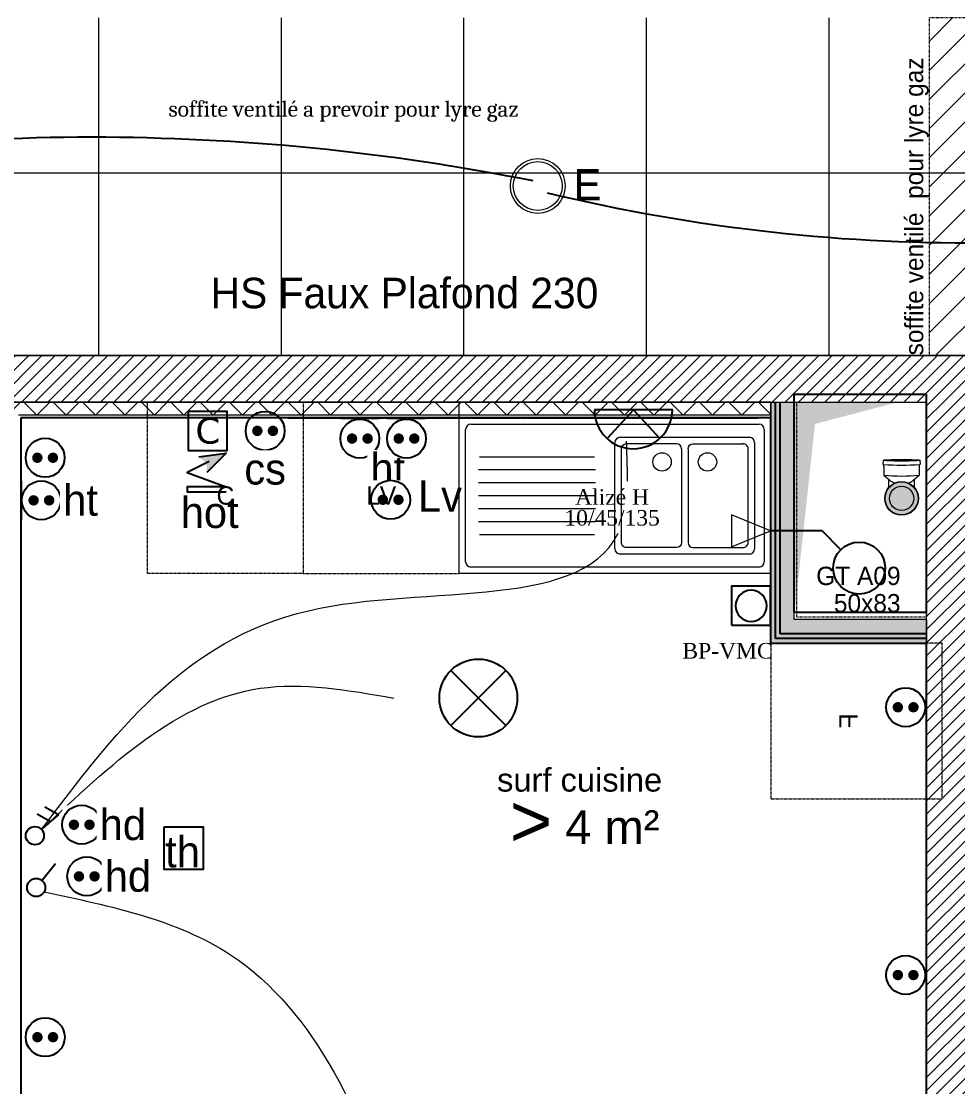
# Model space of a CAD drawing. Header units: centimetres. Extents: x 1724 to 19617, y -6503 to 8072.
# Drawn here: x 5843.3 to 6203.9, y 3867.9 to 4278.1 of the extents above; entities that cross this region are included whole.
import ezdxf

# ---------------------------------------------------------------- set-up
doc = ezdxf.new("R2010")
doc.units = ezdxf.units.CM
for name, pattern in [('ISO-03', [1.5, 0.6, -0.9]), ('Style de ligne -11', [0.347222, 0.20828, -0.138942]), ('Style de ligne -13', [0.147638, 0.098425, -0.049213]), ('VW-01', [0.41656, 0.20828, -0.20828])]:
    doc.linetypes.add(name, pattern=pattern)
for name, color, linetype in [('B faience', 252, 'Style de ligne -11'), ('B Faux plafonds', 252, 'Continuous'), ('B Général', 252, 'Continuous'), ('C ANNOTATIONS-texte', 252, 'Continuous'), ('C ANNOTATIONS-textes-numérotation gaine', 252, 'ISO-03'), ('D SURFACES-shab', 252, 'Continuous'), ('F REMPLISSAGE-vert clair', 252, 'Continuous'), ('F REMPLISSAGE-vert foncé', 252, 'Continuous'), ('prlm-EAU-CHU', 42, 'Continuous'), ('prlm-EAU-EUEV', 25, 'Continuous'), ('prlm-ELEC-CFO', 1, 'Continuous'), ('prlm-GT', 242, 'Continuous'), ('prlm-MOD', 64, 'Continuous'), ('prlm-VMC', 93, 'Continuous')]:
    doc.layers.add(name, color=color, linetype=linetype)
for name, color, linetype, lineweight in [('B Faux plafonds-1', 7, 'Continuous', 5), ('B GÈnÈral', 7, 'Continuous', 5), ('C ANNOTATIONS-prestations-1', 7, 'Continuous', 5), ('F REMPLISSAGE-vert clair-1', 7, 'Continuous', 5), ('F REMPLISSAGE-vert foncÈ', 7, 'Continuous', 5)]:
    doc.layers.add(name, color=color, linetype=linetype, lineweight=lineweight)
doc.styles.add('Eurostile', font='Eurosti.TTF')
doc.styles.add('Eurostile (italic)', font='Eurostib.TTF')
doc.styles.add('prlm-elec-cfa', font='comic.ttf', dxfattribs={"height": 12})
doc.styles.add('prlm-elec-cfo', font='comic.ttf', dxfattribs={"height": 12})
doc.styles.add('prlm-mod', font='cambriaz.ttf', dxfattribs={"height": 18})
doc.styles.add('prlm-sejc', font='arial.ttf', dxfattribs={"height": 20})
doc.styles.add('prlm-vmc', font='pala.ttf', dxfattribs={"height": 14})
doc.styles.get("Standard").update_dxf_attribs({"font": 'isocp.shx', "height": 15})
pattern_1 = [(45, (0.0456, -2.938), (2.4253472, -2.6458333), [])]

# ---------------------------------------------------------------- blocks, each defined once
blk = doc.blocks.new('xi.bp-vmc-cui')
at = {"layer": 'prlm-VMC', "color": 0, "linetype": 'ByBlock', "lineweight": -2, "flags": 128}
blk.add_lwpolyline([(-7.5, 7.5), (7.5, 7.5), (7.5, -7.5), (-7.5, -7.5)], close=True, dxfattribs=at)
at = {"layer": 'prlm-VMC', "color": 0, "linetype": 'ByBlock', "lineweight": -2}
blk.add_circle((0, 0), 6, dxfattribs=at)
blk = doc.blocks.new('xi.be')
at = {"layer": 'prlm-VMC', "color": 0, "linetype": 'ByBlock', "lineweight": 5, "flags": 128}
blk.add_lwpolyline([(-6.17, -15), (6.17, -15), (0, 0)], close=True, dxfattribs=at)
at = {"layer": 'prlm-VMC', "color": 0, "linetype": 'ByBlock', "lineweight": 5}
blk.add_solid([(0, -1), (5.17, -14), (-5.17, -14), (0, -1)], dxfattribs=at)
blk = doc.blocks.new('xi.chu')
at = {"layer": 'prlm-EAU-EUEV', "linetype": 'ByBlock', "lineweight": 5}
blk.add_hatch(color=0, dxfattribs=at).paths.add_polyline_path([(6.5, 0, 1), (-6.5, 0, 1)])
at = {"layer": 'prlm-EAU-EUEV', "color": 0, "linetype": 'ByBlock', "lineweight": 5}
blk.add_circle((0, 0), 6.5, dxfattribs=at)
blk = doc.blocks.new('xi.cceu1')
at = {"layer": 'prlm-EAU-CHU', "color": 0, "lineweight": 13}
for p, q in [((-4.87, -7.27), (-4.87, -4.09)), ((4.87, -4.09), (4.87, -7.27)), ((-4.34, -6.83), (-6.84, -8.91)), ((6.84, -8.91), (4.34, -6.83)), ((-6.85, -12.09), (-6.97, -12.22)), ((-6.97, -12.22), (-6.97, -13.03)), ((-6.85, -8.92), (-6.85, -12.09)), ((6.85, -12.09), (6.85, -8.92)), ((6.97, -12.22), (6.85, -12.09)), ((6.97, -13.03), (6.97, -12.22)), ((-7.25, -13.12), (-6.97, -13.03)), ((-7.25, -13.12), (-7.11, -14.67)), ((6.94, -13.03), (7.25, -13.12)), ((7.11, -14.67), (7.25, -13.12))]:
    blk.add_line(p, q, dxfattribs=at)
for radius in [6.36, 4.67]:
    blk.add_circle((0, 0), radius, dxfattribs=at)
for centre, radius, start, end in [((-0.73, -11.68), 6.05, 106.1332, 126.5542), ((0.73, -11.68), 6.05, 53.4458, 73.8668), ((0, -87.18), 78.56, 84.9975, 95.0025), ((0.01, -119.65), 106.84, 86.281, 93.7477)]:
    blk.add_arc(centre, radius, start, end, dxfattribs=at)
blk.add_ellipse((0, -14.67), major_axis=(7.1, 0), ratio=0.043635, dxfattribs=at)
blk = doc.blocks.new('xi.4m²')
at = {"color": 0}
blk.add_wipeout([(-34.54, 20.54), (34.54, 20.54), (34.54, -20.54), (-34.54, -20.54)], dxfattribs=at).dxf.layer = 'prlm-ELEC-CFO'
at = {"layer": 'prlm-ELEC-CFO', "color": 0, "attachment_point": 6, "line_spacing_factor": 0.8, "style": 'prlm-sejc'}
for s, insert, char_height in [('surf cuisine', (30.36, 8.9), 9), ('4 m²', (29.31, -9.19), 13)]:
    blk.add_mtext(s, dxfattribs=dict(at, insert=insert, char_height=char_height))
at = {"layer": 'prlm-ELEC-CFO', "color": 0, "style": 'prlm-sejc', "flags": 8}
blk.add_attdef('?', (-28.3, -16.79), '', height=20, dxfattribs=at)
blk = doc.blocks.new('xi.ECAP')
at = {"color": 0}
blk.add_wipeout([(-15, 0), (-10.13, 11.06), (0, 15), (10.13, 11.06), (15, 0)], dxfattribs=at).dxf.layer = 'prlm-ELEC-CFO'
at = {"layer": 'prlm-ELEC-CFO', "color": 0, "linetype": 'ByBlock', "lineweight": -2, "flags": 128}
blk.add_lwpolyline([(15, 0, 1), (-15, 0)], format="xyb", close=True, dxfattribs=at)
at = {"layer": 'prlm-ELEC-CFO', "color": 0}
blk.add_lwpolyline([(-10.13, 11.06), (0, 0), (10.13, 11.06)], dxfattribs=at)
blk = doc.blocks.new('xi.PTCE')
at = {"layer": 'prlm-ELEC-CFO', "color": 0}
for points in [[(-10.61, 10.61), (10.61, -10.61)], [(10.61, 10.61), (-10.61, -10.61)]]:
    blk.add_lwpolyline(points, dxfattribs=at)
at = {"layer": 'prlm-ELEC-CFO', "color": 0, "linetype": 'ByBlock'}
blk.add_circle((0, 0), 15, dxfattribs=at)
blk = doc.blocks.new('xi.SA')
at = {"layer": 'prlm-ELEC-CFO', "color": 0}
blk.add_lwpolyline([(0.2, -1.28), (5.5, 5.28)], dxfattribs=at)
blk.add_circle((-2, -4), 3.5, dxfattribs=at)
blk = doc.blocks.new('xi.DA')
at = {"layer": 'prlm-ELEC-CFO', "color": 0}
for points in [[(4.05, 1.39), (-1.17, 4.34)], [(0.61, -1.67), (7.04, 4.05), (1.81, 7.01)]]:
    blk.add_lwpolyline(points, dxfattribs=at)
blk.add_circle((-2, -4), 3.5, dxfattribs=at)
blk = doc.blocks.new('xi.PCHD')
at = {"color": 0, "lineweight": 5}
blk.add_wipeout([(-7.5, -7.5), (7.5, -7.5), (7.5, 7.5), (-7.5, 7.5)], dxfattribs=at).dxf.layer = 'prlm-ELEC-CFO'
at = {"layer": 'prlm-ELEC-CFO', "color": 0, "linetype": 'ByBlock', "lineweight": 5, "const_width": 2}
for points in [[(-4, 0, 1), (-2, 0, 1)], [(2, 0, 1), (4, 0, 1)]]:
    blk.add_lwpolyline(points, format="xyb", close=True, dxfattribs=at)
at = {"layer": 'prlm-ELEC-CFO', "color": 0, "linetype": 'ByBlock', "lineweight": -2}
blk.add_circle((0, 0), 7.5, dxfattribs=at)
blk = doc.blocks.new('xi.PCHT')
at = {"color": 0, "lineweight": 5}
blk.add_wipeout([(-7.5, -7.5), (7.5, -7.5), (7.5, 7.5), (-7.5, 7.5)], dxfattribs=at).dxf.layer = 'prlm-ELEC-CFO'
at = {"layer": 'prlm-ELEC-CFO', "color": 0, "linetype": 'ByBlock', "lineweight": 5, "const_width": 2}
for points in [[(-4, 0, 1), (-2, 0, 1)], [(2, 0, 1), (4, 0, 1)]]:
    blk.add_lwpolyline(points, format="xyb", close=True, dxfattribs=at)
at = {"layer": 'prlm-ELEC-CFO', "color": 0, "linetype": 'ByBlock', "lineweight": -2}
blk.add_circle((0, 0), 7.5, dxfattribs=at)
blk = doc.blocks.new('xi.PC')
at = {"color": 0, "lineweight": 5}
blk.add_wipeout([(-7.5, -7.5), (7.5, -7.5), (7.5, 7.5), (-7.5, 7.5)], dxfattribs=at).dxf.layer = 'prlm-ELEC-CFO'
at = {"layer": 'prlm-ELEC-CFO', "color": 0, "linetype": 'ByBlock', "lineweight": 5, "const_width": 2}
for points in [[(-4, 0, 1), (-2, 0, 1)], [(2, 0, 1), (4, 0, 1)]]:
    blk.add_lwpolyline(points, format="xyb", close=True, dxfattribs=at)
at = {"layer": 'prlm-ELEC-CFO', "color": 0, "linetype": 'ByBlock', "lineweight": -2}
blk.add_circle((0, 0), 7.5, dxfattribs=at)
blk = doc.blocks.new('xi.LV')
at = {"color": 0, "lineweight": 5}
blk.add_wipeout([(-7.5, -7.5), (7.5, -7.5), (7.5, 7.5), (-7.5, 7.5)], dxfattribs=at).dxf.layer = 'prlm-ELEC-CFO'
at = {"layer": 'prlm-ELEC-CFO', "color": 0, "linetype": 'ByBlock', "lineweight": 5, "const_width": 2}
for points in [[(-4, 0, 1), (-2, 0, 1)], [(2, 0, 1), (4, 0, 1)]]:
    blk.add_lwpolyline(points, format="xyb", close=True, dxfattribs=at)
at = {"layer": 'prlm-ELEC-CFO', "color": 0, "linetype": 'ByBlock', "lineweight": -2}
blk.add_circle((0, 0), 7.5, dxfattribs=at)
blk = doc.blocks.new('xi.SF32')
at = {"layer": 'prlm-ELEC-CFO', "color": 0, "flags": 128}
blk.add_lwpolyline([(-7.5, -7.5), (7.5, -7.5), (7.5, 7.5), (-7.5, 7.5)], close=True, dxfattribs=at)
at = {"layer": 'prlm-ELEC-CFO', "color": 0, "linetype": 'ByBlock', "insert": (0, 0), "char_height": 10, "width": 11.36, "attachment_point": 5}
blk.add_mtext('{\\fVerdana|b0|i0|c0|p34;C}', dxfattribs=at)
blk = doc.blocks.new('xi.PCS')
at = {"color": 0, "lineweight": 5}
blk.add_wipeout([(-7.5, -7.5), (7.5, -7.5), (7.5, 7.5), (-7.5, 7.5)], dxfattribs=at).dxf.layer = 'prlm-ELEC-CFO'
at = {"layer": 'prlm-ELEC-CFO', "color": 0, "linetype": 'ByBlock', "lineweight": 5, "const_width": 2}
for points in [[(-4, 0, 1), (-2, 0, 1)], [(2, 0, 1), (4, 0, 1)]]:
    blk.add_lwpolyline(points, format="xyb", close=True, dxfattribs=at)
at = {"layer": 'prlm-ELEC-CFO', "color": 0, "linetype": 'ByBlock', "lineweight": -2}
blk.add_circle((0, 0), 7.5, dxfattribs=at)
blk = doc.blocks.new('xi.hot')
at = {"layer": 'prlm-ELEC-CFO', "lineweight": 5}
blk.add_hatch(color=0, dxfattribs=at).paths.add_polyline_path([(-3, 6), (-0.1, 3.7), (0, 0), (7.5, 7.5)])
at = {"layer": 'prlm-ELEC-CFO', "color": 0}
for points in [[(0.95, 4.23), (-7.5, 0), (7.5, -5.5), (-7.5, -5.5), (-7.5, -7.5), (7.5, -7.5)], [(-3, 6), (7.5, 7.5), (0, 0)]]:
    blk.add_lwpolyline(points, dxfattribs=at)
blk = doc.blocks.new('xi.lumE')
at = {"layer": 'prlm-ELEC-CFO', "color": 0, "linetype": 'ByBlock', "lineweight": 13}
for radius in [10.55, 9.42]:
    blk.add_circle((0, 0), radius, dxfattribs=at)
blk = doc.blocks.new('Groupe-72-1')
at = {"layer": 'B Général', "color": 7, "linetype": 'VW-01', "lineweight": 5, "flags": 128}
blk.add_lwpolyline([(6141.89, 4134.39), (6191.89, 4134.39), (6191.89, 4051.63), (6141.89, 4051.63)], close=True, dxfattribs=at)
at = {"layer": 'C ANNOTATIONS-textes-numérotation gaine', "color": 7, "insert": (6181.89, 4071.01), "char_height": 7.049, "width": 50, "attachment_point": 3, "line_spacing_factor": 0.895453, "style": 'Eurostile'}
blk.add_mtext('GT A09\\P50x83', dxfattribs=at)
blk = doc.blocks.new('Frigo')
at = {"layer": 'B Général', "color": 7, "linetype": 'Style de ligne -13', "lineweight": 5, "flags": 128}
blk.add_lwpolyline([(-30, 30), (30, 30), (30, -30), (-30, -30)], close=True, dxfattribs=at)
blk.add_lwpolyline([(30, -30), (30, -36), (-30, -36), (-30, -30)], dxfattribs=at)
at = {"layer": 'B Général', "color": 7, "insert": (0, 0), "char_height": 7.05, "attachment_point": 5, "line_spacing_factor": 0.895453, "style": 'Eurostile'}
blk.add_mtext('F', dxfattribs=at)
blk = doc.blocks.new('Evier 120.60 RSH')
at = {"layer": 'B Général', "color": 7, "linetype": 'Continuous', "lineweight": 5}
for p, q in [((-55.5, -2.5), (55.5, -2.5)), ((-57.5, -55.5), (-57.5, -4.5)), ((2, -7.53), (51.79, -7.53)), ((57.5, -4.5), (57.5, -55.5)), ((0, -50.5), (0, -9.53)), ((18.98, -10), (18.98, -10)), ((53.79, -9.53), (53.79, -50.5)), ((-52.12, -15), (-7.88, -15)), ((-52.5, -20), (-7.5, -20)), ((-52.5, -25), (-7.5, -25)), ((-52.5, -30), (-7.5, -30)), ((-52.5, -35), (-7.5, -35)), ((-52.5, -40), (-7.5, -40)), ((-52.12, -45), (-7.88, -45)), ((25.65, -43.33), (25.65, -43.33)), ((51.79, -52.5), (2, -52.5)), ((9.17, -50), (9.17, -50)), ((55.5, -57.5), (-55.5, -57.5))]:
    blk.add_line(p, q, dxfattribs=at)
at = {"layer": 'B Général', "color": 7, "linetype": 'Continuous', "lineweight": 5, "flags": 128}
blk.add_lwpolyline([(-60, 0), (-60, 6), (60, 6), (60, 0)], dxfattribs=at)
blk.add_lwpolyline([(-60, 0), (60, 0), (60, -60), (-60, -60)], close=True, dxfattribs=at)
for points in [[(25.65, -12), (25.65, -48, -0.414212), (23.65, -50), (4.5, -50, -0.198914), (3.09, -49.41, -0.198914), (2.5, -48), (2.5, -12, -0.414214), (4.5, -10)], [(25.65, -12, 0.414212), (23.65, -10), (4.45, -10)], [(28.15, -12), (28.15, -48, 0.414212), (30.15, -50), (49.29, -50, 0.198914), (50.71, -49.41, 0.198914), (51.29, -48), (51.29, -12, 0.414214), (49.29, -10)], [(28.15, -12, -0.414212), (30.15, -10), (49.34, -10)]]:
    blk.add_lwpolyline(points, format="xyb", dxfattribs=at)
at = {"layer": 'B Général', "color": 7, "linetype": 'Continuous', "lineweight": 5}
for centre, start, end in [((-55.5, -4.5), 90, 180), ((55.5, -4.5), 0, 90), ((2, -9.53), 90, 180), ((51.79, -9.53), 0, 90), ((2, -50.5), 180, 270), ((51.79, -50.5), 270, 0), ((-55.5, -55.5), 180, 270), ((55.5, -55.5), 270, 0)]:
    blk.add_arc(centre, 2, start, end, dxfattribs=at)
for centre in [(18.15, -17), (35.65, -17)]:
    blk.add_ellipse(centre, major_axis=(3.54, 0), ratio=1, dxfattribs=at)
blk = doc.blocks.new('Cuisson')
at = {"layer": 'B Général', "color": 7, "linetype": 'Style de ligne -13', "lineweight": 5, "flags": 128}
blk.add_lwpolyline([(-30, 30), (-30, 36), (30, 36), (30, 30)], dxfattribs=at)
blk.add_lwpolyline([(-30, 30), (30, 30), (30, -30), (-30, -30)], close=True, dxfattribs=at)
at = {"layer": 'B Général', "color": 7, "insert": (0, 0), "char_height": 7.05, "attachment_point": 5, "line_spacing_factor": 0.895453, "style": 'Eurostile'}
blk.add_mtext('C', dxfattribs=at)

msp = doc.modelspace()

# ---------------------------------------------------------------- hatches: boundary and pattern name
at = {"layer": 'B Faux plafonds-1', "linetype": 'Continuous', "lineweight": 18, "true_color": 0x729900}
h = msp.add_hatch(dxfattribs=at)
h.set_pattern_fill('ANSI31_2', color=64, style=0, pattern_type=2)
h.set_pattern_definition([(45, (0.046, -2.938), (-5.61266, 5.61266), [])])
h.paths.add_polyline_path([(6192.893, 4228.584), (6192.893, 4149.451), (6224.974, 4149.451), (6224.974, 4279.451), (6192.893, 4279.451), (6192.893, 4228.584)])
at = {"layer": 'B GÈnÈral', "linetype": 'Continuous', "lineweight": 5}
h = msp.add_hatch(dxfattribs=at)
h.set_pattern_fill('50_BETON', style=0, pattern_type=2)
h.set_pattern_definition(pattern_1)
h.paths.add_polyline_path([(5664.672, 4149.451), (5664.672, 4131.451), (6589.699, 4131.451), (6589.699, 4149.451)])

# ---------------------------------------------------------------- linework, layer by layer
at = {"layer": 'B Faux plafonds', "color": 7, "linetype": 'VW-01', "lineweight": 13, "flags": 128}
msp.add_lwpolyline([(6192.893, 4228.584), (6192.893, 4149.451), (6224.974, 4149.451), (6224.974, 4279.451), (6192.893, 4279.451), (6192.893, 4228.584)], dxfattribs=at)
at = {"layer": 'B GÈnÈral', "color": 9, "linetype": 'Continuous', "true_color": 0xc0dcc0}
for points in [[(6140.934, 4047.692), (6131.934, 4038.692), (6140.934, 4131.451), (6131.934, 4131.451)], [(6191.932, 4047.692), (6191.932, 4038.692), (6140.934, 4047.692), (6131.934, 4038.692)]]:
    msp.add_solid(points, dxfattribs=at)
at = {"layer": 'B GÈnÈral', "color": 254, "linetype": 'Continuous', "true_color": 0xd6d6d6}
msp.add_solid([(6148.989, 4123.051), (6180.934, 4131.451), (6140.934, 4048.692), (6140.934, 4131.451)], dxfattribs=at)
at = {"layer": 'B Général', "color": 7, "linetype": 'Continuous', "lineweight": 18}
for p, q in [((5664.672, 4149.451), (6589.699, 4149.451)), ((5664.672, 4131.451), (6191.934, 4131.451))]:
    msp.add_line(p, q, dxfattribs=at)
at = {"layer": 'B Général', "color": 7, "linetype": 'Continuous', "lineweight": 5}
for p, q in [((5664.672, 4149.451), (6589.699, 4149.451)), ((5664.672, 4131.451), (6191.934, 4131.451)), ((6131.934, 4131.446), (5838.106, 4131.452))]:
    msp.add_line(p, q, dxfattribs=at)
at = {"layer": 'B Général', "color": 7, "linetype": 'Continuous', "lineweight": 13}
for p, q in [((6131.934, 4131.446), (5838.106, 4131.452)), ((6131.934, 4131.446), (6131.934, 4131.451)), ((6131.934, 4131.21), (6131.934, 4125.446)), ((6140.934, 4047.692), (6140.934, 4131.451)), ((6131.934, 4038.692), (6131.934, 4125.21)), ((6191.932, 4047.692), (6140.934, 4047.692)), ((6191.932, 4047.692), (6191.932, 4038.692)), ((6191.932, 4038.692), (6131.934, 4038.692))]:
    msp.add_line(p, q, dxfattribs=at)
at = {"layer": 'B Général', "color": 7, "linetype": 'Style de ligne -13', "lineweight": 5}
for p, q in [((5951.934, 4125.451), (5951.934, 4065.451)), ((5951.934, 4065.451), (6011.934, 4065.451))]:
    msp.add_line(p, q, dxfattribs=at)
at = {"layer": 'F REMPLISSAGE-vert clair'}
for p, q in [((6133.734, 4040.492), (6133.734, 4131.451)), ((6135.534, 4042.292), (6135.534, 4131.451)), ((6135.534, 4042.292), (6135.534, 4131.451)), ((6191.932, 4042.292), (6135.534, 4042.292)), ((6191.932, 4042.292), (6135.534, 4042.292)), ((6191.932, 4040.492), (6133.734, 4040.492))]:
    msp.add_line(p, q, dxfattribs=at)
at = {"layer": 'F REMPLISSAGE-vert clair', "color": 7, "linetype": 'Continuous', "lineweight": 13}
for p, q in [((6140.934, 4047.692), (6140.934, 4131.451)), ((6191.932, 4047.692), (6140.934, 4047.692))]:
    msp.add_line(p, q, dxfattribs=at)
at = {"layer": 'F REMPLISSAGE-vert clair-1', "color": 9, "linetype": 'Continuous', "true_color": 0xc0dcc0}
for points in [[(6133.734, 4040.492), (6135.534, 4042.292), (6133.734, 4131.451), (6135.534, 4131.451)], [(6135.534, 4042.292), (6140.934, 4047.692), (6135.534, 4131.451), (6140.934, 4131.451)], [(6191.932, 4042.292), (6191.932, 4047.692), (6135.534, 4042.292), (6140.934, 4047.692)], [(6191.932, 4040.492), (6191.932, 4042.292), (6133.734, 4040.492), (6135.534, 4042.292)]]:
    msp.add_solid(points, dxfattribs=at)
at = {"layer": 'F REMPLISSAGE-vert foncÈ', "color": 54, "linetype": 'Continuous', "true_color": 0x99aa00}
for points in [[(6131.934, 4038.692), (6133.734, 4040.492), (6131.934, 4131.451), (6133.734, 4131.451)], [(6191.932, 4038.692), (6191.932, 4040.492), (6131.934, 4038.692), (6133.734, 4040.492)]]:
    msp.add_solid(points, dxfattribs=at)
at = {"layer": 'F REMPLISSAGE-vert foncé', "color": 7, "linetype": 'Continuous', "lineweight": 13}
for p, q in [((6131.934, 4038.692), (6131.934, 4131.451)), ((6191.932, 4038.692), (6131.934, 4038.692))]:
    msp.add_line(p, q, dxfattribs=at)
at = {"layer": 'F REMPLISSAGE-vert foncé'}
for p, q in [((6133.734, 4040.492), (6133.734, 4131.451)), ((6191.932, 4040.492), (6133.734, 4040.492))]:
    msp.add_line(p, q, dxfattribs=at)
at = {"layer": 'prlm-ELEC-CFO'}
msp.add_arc((5870.489, 3367.273), 866.172, 78.684999, 101.315001, dxfattribs=at)
at = {"layer": 'prlm-ELEC-CFO', "lineweight": 13}
for points in [[(5851.173, 3966.838), (5935.359, 4021.251), (5986.79, 4017.512)], [(5852.123, 3942.837), (5923.871, 3918.67), (5987.816, 3814.005), (6001.336, 3758.413)]]:
    msp.add_spline(points, degree=3, dxfattribs=at)
at = {"layer": 'prlm-GT'}
msp.add_lwpolyline([(6140.887, 4050.63), (6191.887, 4050.63), (6191.888, 4134.389), (6140.888, 4134.389)], close=True, dxfattribs=at)
at = {"layer": 'prlm-VMC'}
msp.add_lwpolyline([(6158.916, 4074.617), (6151.687, 4081.845), (6131.888, 4081.845)], dxfattribs=at)
msp.add_circle((6165.987, 4067.546), 10, dxfattribs=at)

# ---------------------------------------------------------------- block references
at = {"layer": 'prlm-EAU-CHU', "rotation": 180}
msp.add_blockref('xi.cceu1', (6182.319, 4094.389), dxfattribs=at)
at = {"layer": 'prlm-EAU-EUEV'}
msp.add_blockref('xi.chu', (6182.319, 4094.389), dxfattribs=at)
at = {"layer": 'prlm-ELEC-CFO', "rotation": 180}
for name, p in [('xi.lumE', (6042.221, 4214.691)), ('xi.ECAP', (6079.044, 4128.51))]:
    msp.add_blockref(name, p, dxfattribs=at)
at = {"layer": 'prlm-ELEC-CFO'}
for name, p in [('xi.SF32', (5915.148, 4120.389)), ('xi.hot', (5914.723, 4104.36)), ('xi.PTCE', (6019.347, 4017.512)), ('xi.PC', (6183.888, 4013.96)), ('xi.DA', (5850.56, 3968.51)), ('xi.SA', (5851.06, 3948.531)), ('xi.PC', (6183.888, 3910.844))]:
    msp.add_blockref(name, p, dxfattribs=at)
at = {"layer": 'prlm-ELEC-CFO', "xscale": -1, "rotation": 180}
msp.add_blockref('xi.bp-vmc-cui', (6124.388, 4053.033), dxfattribs=at)
at = {"layer": 'prlm-ELEC-CFO'}
msp.add_blockref('xi.4m²', (6059.766, 3977.019), dxfattribs=at).add_auto_attribs({'?': '>'})
at = {"layer": 'prlm-VMC', "rotation": 270.0000026290315}
msp.add_blockref('xi.be', (6131.888, 4081.845), dxfattribs=at)

# ---------------------------------------------------------------- texts
at = {"layer": 'B Faux plafonds', "insert": (6183.622, 4149.452), "char_height": 7.04867, "width": 129.99921, "attachment_point": 1, "rotation": 90, "line_spacing_factor": 0.895453, "style": 'Eurostile'}
msp.add_mtext('soffite ventilé  pour lyre gaz', dxfattribs=at)
at = {"layer": 'C ANNOTATIONS-texte', "color": 7, "insert": (5916.22, 4179.344), "char_height": 11.74778, "attachment_point": 1, "rotation": 0, "line_spacing_factor": 0.895453, "style": 'Eurostile (italic)'}
msp.add_mtext('HS Faux Plafond 230', dxfattribs=at)
at = {"layer": 'prlm-ELEC-CFO', "lineweight": 20, "insert": (6061.353, 4221.21), "char_height": 12, "attachment_point": 2, "line_spacing_factor": 0.8, "style": 'prlm-elec-cfo', "bg_fill": 3, "box_fill_scale": 0.95, "bg_fill_color": 256, "bg_fill_transparency": 0}
msp.add_mtext('E', dxfattribs=at)
at = {"layer": 'prlm-ELEC-CFO', "insert": (6097.933, 4032.571), "char_height": 6, "attachment_point": 7, "style": 'prlm-vmc'}
msp.add_mtext_dynamic_manual_height_columns('BP-VMC', width=101.12978, gutter_width=50, heights=[0], dxfattribs=at)
at = {"layer": 'prlm-MOD', "insert": (5900.025, 4247.366), "char_height": 6, "attachment_point": 1, "style": 'prlm-mod'}
msp.add_mtext_dynamic_manual_height_columns('soffite ventilé a prevoir pour lyre gaz', width=299.02121, gutter_width=75, heights=[0], dxfattribs=at)

# ---------------------------------------------------------------- next in the draw order: hatches: boundary and pattern name
at = {"layer": 'B GÈnÈral', "linetype": 'Continuous', "lineweight": 5}
h = msp.add_hatch(dxfattribs=at)
h.set_pattern_fill('50_BETON', style=0, pattern_type=2)
h.set_pattern_definition(pattern_1)
h.paths.add_polyline_path([(6207.934, 4131.451), (6191.934, 4131.451), (6191.934, 3322.452), (6207.934, 3322.452)])

# ---------------------------------------------------------------- next in the draw order: linework, layer by layer
at = {"layer": 'B Général', "color": 7, "linetype": 'Continuous', "lineweight": 18}
msp.add_line((6191.934, 3322.452), (6191.934, 4131.451), dxfattribs=at)
at = {"layer": 'B Général', "color": 7, "linetype": 'Continuous', "lineweight": 5}
msp.add_line((6191.934, 3322.452), (6191.934, 4131.451), dxfattribs=at)
at = {"layer": 'prlm-ELEC-CFO'}
msp.add_arc((6208.447, 4886.929), 694.146, 256.45384, 285.339645, dxfattribs=at)
at = {"layer": 'prlm-ELEC-CFO', "lineweight": 13}
msp.add_spline([(5851.173, 3966.838), (5953.958, 4051.153), (6074.268, 4083.814), (6076.388, 4116.389)], degree=3, dxfattribs=at)

# ---------------------------------------------------------------- next in the draw order: block references
at = {"layer": 'B Général', "color": 7, "xscale": -1, "rotation": 90}
msp.add_blockref('Frigo', (6161.932, 4008.692), dxfattribs=at)
at = {"layer": 'prlm-ELEC-CFO'}
for name, p in [('xi.PCHD', (5868.546, 3948.844)), ('xi.PC', (5852.535, 3886.922))]:
    msp.add_blockref(name, p, dxfattribs=at)

# ---------------------------------------------------------------- next in the draw order: block references
for name, p in [('xi.PCS', (5937.234, 4120.389)), ('xi.PCHT', (5973.692, 4117.417)), ('xi.PCHT', (5852.514, 4110.041)), ('xi.PCHD', (5866.593, 3968.729))]:
    msp.add_blockref(name, p, dxfattribs=at)

# ---------------------------------------------------------------- next in the draw order: texts
at = {"layer": 'prlm-ELEC-CFO', "lineweight": 20, "char_height": 12, "line_spacing_factor": 0.8, "style": 'prlm-elec-cfo', "bg_fill": 3, "bg_fill_color": 256, "bg_fill_transparency": 0}
for s, insert, attachment_point, box_fill_scale in [('hot', (5915.882, 4094.986), 2, 0.95), ('hd', (5884.378, 3948.844), 5, 1.1)]:
    msp.add_mtext(s, dxfattribs=dict(at, insert=insert, attachment_point=attachment_point, box_fill_scale=box_fill_scale))
at = {"layer": 'prlm-VMC', "ltscale": 25, "insert": (6070.848, 4090.876), "char_height": 6, "width": 58.61474, "attachment_point": 5, "line_spacing_factor": 0.8, "style": 'prlm-vmc', "bg_fill": 2}
msp.add_mtext('Alizé H 10/45/135', dxfattribs=at)

# ---------------------------------------------------------------- next in the draw order: block references
at = {"layer": 'prlm-ELEC-CFO'}
msp.add_blockref('xi.PCHT', (5851.06, 4093.633), dxfattribs=at)

# ---------------------------------------------------------------- next in the draw order: texts
at = {"layer": 'prlm-ELEC-CFO', "lineweight": 20, "char_height": 12, "attachment_point": 5, "line_spacing_factor": 0.8, "style": 'prlm-elec-cfo', "bg_fill": 3, "box_fill_scale": 1.1, "bg_fill_color": 256, "bg_fill_transparency": 0}
for s, insert in [('cs', (5937.234, 4105.644)), ('ht', (5984.447, 4105.77)), ('hd', (5882.425, 3968.729))]:
    msp.add_mtext(s, dxfattribs=dict(at, insert=insert))

# ---------------------------------------------------------------- next in the draw order: block references
at = {"layer": 'B Général', "color": 7}
msp.add_blockref('Cuisson', (5921.934, 4095.451), dxfattribs=at)
at = {"layer": 'prlm-ELEC-CFO'}
for name, p in [('xi.PCHT', (5991.674, 4117.416)), ('xi.LV', (5985.562, 4093.865))]:
    msp.add_blockref(name, p, dxfattribs=at)

# ---------------------------------------------------------------- next in the draw order: texts
at = {"layer": 'prlm-ELEC-CFO', "lineweight": 20, "insert": (5866.136, 4093.633), "char_height": 12, "attachment_point": 5, "line_spacing_factor": 0.8, "style": 'prlm-elec-cfo', "bg_fill": 3, "box_fill_scale": 1.1, "bg_fill_color": 256, "bg_fill_transparency": 0}
msp.add_mtext('ht', dxfattribs=at)

# ---------------------------------------------------------------- next in the draw order: hatches: boundary and pattern name
at = {"layer": 'B GÈnÈral', "linetype": 'Continuous', "lineweight": 5, "true_color": 0x808080}
h = msp.add_hatch(dxfattribs=at)
h.set_pattern_fill('02_ISOLANT', color=8, angle=179.99892, style=0, pattern_type=2)
h.set_pattern_definition([(224.99892, (0.046, -2.938), (5.656748, -5.656961), []), (314.99892, (0.046, -2.938), (-5.656961, -5.656748), [])])
h.paths.add_polyline_path([(6131.934, 4126.446), (6131.934, 4131.446), (5838.106, 4131.452), (5842.272, 4126.452)])

# ---------------------------------------------------------------- next in the draw order: linework, layer by layer
at = {"layer": 'B faience'}
msp.add_line((5945.934, 4125.451), (6126.934, 4125.446), dxfattribs=at)
at = {"layer": 'B Général', "color": 7, "linetype": 'Continuous', "lineweight": 5}
for p, q in [((6131.934, 4126.446), (5842.272, 4126.452)), ((6131.934, 4125.446), (5843.106, 4125.452))]:
    msp.add_line(p, q, dxfattribs=at)
at = {"layer": 'B Général', "color": 7, "linetype": 'Continuous', "lineweight": 13}
msp.add_line((6131.934, 4125.446), (5843.106, 4125.452), dxfattribs=at)
at = {"layer": 'B Général', "color": 7, "linetype": 'Style de ligne -13', "lineweight": 5}
msp.add_line((6011.934, 4125.451), (5951.934, 4125.451), dxfattribs=at)
at = {"layer": 'B Général', "color": 7, "linetype": 'Style de ligne -13', "lineweight": 5, "flags": 128}
msp.add_lwpolyline([(6011.934, 4125.451), (6011.934, 4131.451), (5951.934, 4131.451), (5951.934, 4125.451)], dxfattribs=at)

# ---------------------------------------------------------------- next in the draw order: texts
at = {"layer": 'B Général', "color": 7, "insert": (5981.934, 4095.451), "char_height": 7.0487, "attachment_point": 5, "line_spacing_factor": 0.895453, "style": 'Eurostile'}
msp.add_mtext('LV', dxfattribs=at)
at = {"layer": 'prlm-ELEC-CFO', "lineweight": 20, "insert": (6004.551, 4095.286), "char_height": 12, "attachment_point": 5, "line_spacing_factor": 0.8, "style": 'prlm-elec-cfo', "bg_fill": 3, "box_fill_scale": 1.1, "bg_fill_color": 256, "bg_fill_transparency": 0}
msp.add_mtext('Lv', dxfattribs=at)

# ---------------------------------------------------------------- next in the draw order: hatches: boundary and pattern name
at = {"layer": 'C ANNOTATIONS-prestations-1', "linetype": 'Continuous', "lineweight": 9, "true_color": 0x989898}
h = msp.add_hatch(dxfattribs=at)
h.set_pattern_fill('DALETTES TERRASSE 50X50', color=252, scale=1.406016, style=0, pattern_type=2)
h.set_pattern_definition([(0, (4678.046, 4149.45), (4e-15, -70.3008), []), (270, (4678.046, 4149.45), (70.3008, 0), [])])
h.paths.add_polyline_path([(5175.064, 2609.351), (5175.076, 3514.451), (5185.098, 3514.451), (5185.087, 4149.451), (7612.53, 4149.451), (7612.53, 4279.451), (5150.087, 4279.451), (5150.087, 4684.951), (5020.01, 4685.039), (5020.01, 4327.451), (4835.01, 4327.451), (4835.01, 4214.95), (4875.884, 4156.927), (4911.686, 4097.061), (4942.417, 4035.352), (4968.077, 3971.801), (4988.667, 3906.408), (5004.185, 3839.172), (5014.632, 3770.094), (5020.008, 3699.174), (5020.008, 3425.401), (4986.156, 3334.878), (4944.546, 3240.451), (4343.119, 3240.451), (4343.119, 3192.545), (4272.488, 3192.545), (4272.488, 3240.451), (3830.996, 3240.451), (3830.995, 2607.579), (4677.01, 2608.695), (4677.01, 2660.465), (4743.01, 2660.465), (4743.01, 2608.782)])

# ---------------------------------------------------------------- next in the draw order: linework, layer by layer
at = {"layer": 'B Général', "color": 7, "linetype": 'Style de ligne -13', "lineweight": 5}
msp.add_line((6011.934, 4065.451), (6011.934, 4125.451), dxfattribs=at)
at = {"layer": 'D SURFACES-shab', "flags": 128}
msp.add_lwpolyline([(5843.106, 4125.452), (5843.106, 3548.452), (6191.934, 3548.451), (6191.934, 4038.451), (6131.934, 4038.451), (6131.934, 4125.45)], close=True, dxfattribs=at)

# ---------------------------------------------------------------- next in the draw order: block references
at = {"layer": 'B Général', "color": 7}
msp.add_blockref('Evier 120.60 RSH', (6071.934, 4125.451), dxfattribs=at)
at = {"layer": 'C ANNOTATIONS-textes-numérotation gaine', "color": 7}
msp.add_blockref('Groupe-72-1', (0.046, -2.938), dxfattribs=at)

# ---------------------------------------------------------------- next in the draw order: texts
at = {"layer": 'prlm-ELEC-CFO', "lineweight": 20, "insert": (5905.437, 3958.221), "char_height": 12, "attachment_point": 5, "line_spacing_factor": 0.8, "style": 'prlm-elec-cfa', "bg_fill": 3, "box_fill_scale": 1.1, "bg_fill_color": 256, "bg_fill_transparency": 0}
msp.add_mtext('th', dxfattribs=at)

# ---------------------------------------------------------------- next in the draw order: linework, layer by layer
at = {"layer": 'prlm-ELEC-CFO'}
msp.add_lwpolyline([(5898.395, 3967.936), (5913.363, 3967.936), (5913.363, 3951.484), (5898.395, 3951.484)], close=True, dxfattribs=at)

doc.saveas('drawing.dxf')
